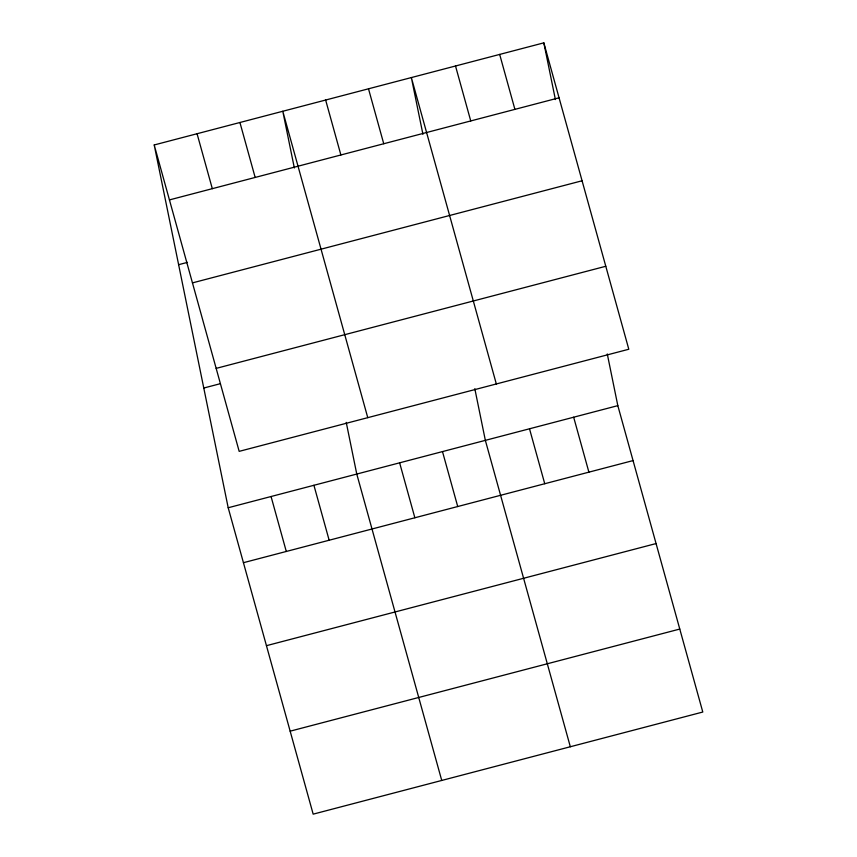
<?xml version="1.0" encoding="UTF-8"?>
<svg xmlns="http://www.w3.org/2000/svg" width="857" height="857" viewBox="0 0 857 857"><rect width="100%" height="100%" fill="white"/><g stroke="black" fill="none" stroke-linecap="round" stroke-linejoin="round"><path stroke-width="1.29" d="M154.206 144.962L543.831 42.85L628.802 349.249L239.178 451.36L154.206 144.962L228.198 507.751L313.169 814.15L702.794 712.038L617.822 405.64L607.281 353.973M169.45 199.906L559.064 97.794M178.631 264.684L187.447 262.371M192.461 282.885L582.085 180.773M216.168 368.381L605.792 266.27M203.784 388.028L220.174 383.732M228.198 507.751L617.822 405.64M243.431 562.695L633.055 460.584M266.452 645.675L656.066 543.563M290.159 731.171L679.772 629.059M499.674 54.419L514.907 109.364M573.665 417.22L588.898 472.164M455.517 66L470.75 120.944M529.508 428.789L544.741 483.734M496.332 383.968L411.36 77.569L422.93 134.281M570.323 746.758L485.351 440.359L474.81 388.692M368.499 88.796L383.743 143.74M442.491 451.596L457.724 506.541M325.639 100.033L340.882 154.978M399.63 462.823L414.863 517.767M367.76 417.659L282.789 111.26L294.347 167.972M441.741 780.459L356.769 474.06L346.239 422.383M239.928 122.497L255.161 177.442M313.919 485.287L329.152 540.231M197.067 133.724L212.311 188.669M271.058 496.524L286.292 551.469M543.831 42.85L555.4 99.562"/></g></svg>
